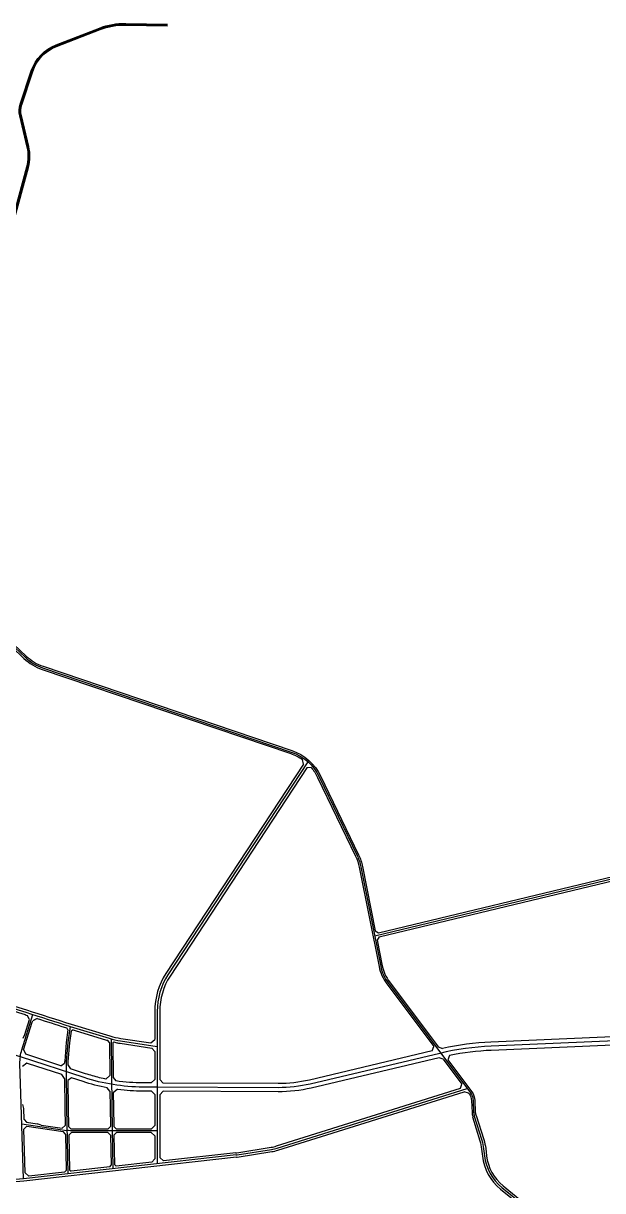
# Model space of a CAD drawing. Extents: x 529262 to 576451, y 2694391 to 2717535.
# Drawn here: x 548256 to 552482, y 2708469 to 2716982 of the extents above; entities that cross this region are included whole.
import ezdxf

# ---------------------------------------------------------------- set-up
doc = ezdxf.new("R2010")
doc.units = 0
doc.layers.add('RD-中线', color=40, linetype='Continuous')
doc.layers.add('RD-红线', color=7, linetype='Continuous')

msp = doc.modelspace()

# ---------------------------------------------------------------- linework, layer by layer
at = {"layer": 'RD-中线', "linetype": 'Continuous', "flags": 128}
for points in [[(547225.77, 2713697.315, 0.0765317), (547291.375, 2713760.816), (547520.769, 2714063.241, -0.1737868), (547577.295, 2714100.092), (547647.294, 2714116.747, 0.34735656), (547762.572, 2714262.684), (547762.564, 2714385.101, -0.29586271), (547851.367, 2714522.061), (547917.281, 2714556.714, 0.24262323), (548074.961, 2714781.972), (548172.526, 2715502.045, -0.03227477), (548176.354, 2715521.008), (548287.737, 2715933.51, 0.12518382), (548289.905, 2716081.397), (548235.807, 2716307.933, -0.13915319), (548239.255, 2716389.766), (548319.752, 2716633.777, -0.22438569), (548496.38, 2716819.574), (548813.724, 2716942.38, -0.09670302), (549002.364, 2716976.01), (549308.625, 2716970.993)], [(550819.086, 2710327.166), (552569.18, 2710749.252, -0.07035456), (552847.918, 2710776.145), (554838.642, 2710687.907, 0.0460025), (555022.055, 2710696.652), (555861.954, 2710814.657, 0.01987589), (555924.512, 2710825.997), (556576.101, 2710971.075, 0.05091461), (556730.315, 2711022.32), (556928.528, 2711111.446, 0.07144767), (557120.621, 2711233.278), (557216.631, 2711315.446, -0.03949532), (557318.675, 2711389.679), (558387.604, 2712044.997)], [(550332.435, 2711596.688), (549310.994, 2710044.461, 0.14263908), (549232.774, 2709776.036), (549232.671, 2709224.473)], [(547233.041, 2709908.008), (547612.249, 2709887.922, -0.01385086), (547667.462, 2709883.461), (548007.488, 2709846.484, -0.04816172), (548063.946, 2709834.771), (548274.248, 2709770.124, -0.000234), (548598.341, 2709666.702), (548882.687, 2709580.672, 0.0353898), (548965.415, 2709561.907), (549232.504, 2709520.911)], [(548257.683, 2708555.651), (548238.388, 2709175.618), (548231.524, 2709396.824, -0.08364076), (548245.025, 2709495.577), (548325.666, 2709753.738)], [(548596.774, 2709667.203), (548581.298, 2709549.15), (548569.518, 2709411.809, 0.02402404), (548567.717, 2709363.823), (548570.774, 2709072.992), (548580.23, 2708591.745)], [(554495.503, 2709645.318), (551668.592, 2709522.64, 0.04724548), (551295.044, 2709470.84), (550349.382, 2709247.213, -0.05928111), (550114.616, 2709220.384), (549232.671, 2709224.473)], [(548895.496, 2709576.796), (548900.726, 2709079.338, 0.00228307), (548900.767, 2709076.599), (548909.568, 2708628.698)], [(549807.152, 2708729.502, -0.01590166), (549814.736, 2708730.642), (550065.386, 2708769.925, 0.0371888), (550108.779, 2708780.076), (551494.008, 2709214.881)], [(551546.104, 2709012.825), (551600.638, 2708837.05, -0.04583802), (551613.939, 2708774.407), (551620.03, 2708722.86, 0.19481264), (551746.563, 2708492.567), (551908.848, 2708360.372, 0.09632781), (551959.334, 2708333.345), (552019.419, 2708314.795, -0.12310337), (552081.659, 2708277.111), (552339.558, 2708017.141)], [(548904.116, 2708906.157), (548620.755, 2708905.778, -0.02340557), (548574.018, 2708907.905)]]:
    msp.add_lwpolyline(points, format="xyb", dxfattribs=at)
at = {"layer": 'RD-中线'}
msp.add_lwpolyline([(546951.205, 2712999.134), (547973.002, 2712602.829, -0.09705854), (548086.803, 2712530.926), (548268.675, 2712359.097, 0.10805176), (548396.791, 2712281.997), (550210.851, 2711667.773, -0.20146753), (550413.897, 2711488.214), (550690.844, 2710913.566, -0.06314546), (550718.791, 2710830.066), (550863.164, 2710106.148, 0.11195702), (550917.248, 2709984.985), (551517.78, 2709183.14, -0.15143227), (551537.653, 2709127.359), (551541.259, 2709040.839, 0.06488484), (551546.104, 2709012.825)], format="xyb", dxfattribs=at)
at = {"layer": 'RD-中线', "linetype": 'Continuous'}
msp.add_lwpolyline([(549232.671, 2709224.473), (549127.751, 2709224.959, -0.07773036), (548700.587, 2709293.801), (548234.481, 2709445.647, -0.00241198), (548225.322, 2709448.68), (547829.908, 2709581.729, 0.03180471), (547584.335, 2709647.318), (547516.825, 2709660.821, 0.04076391), (547387.471, 2709675.884), (547173.199, 2709683.266, 0.00380702), (547164.065, 2709683.511), (547013.533, 2709686.404, 0.00491627), (547001.735, 2709686.514), (546784.388, 2709686.416, 0.00447514), (546779.018, 2709686.366), (546641.895, 2709683.849, -0.00004733), (546641.838, 2709683.848), (545717.831, 2709667.062)], format="xyb", dxfattribs=at)
at = {"layer": 'RD-中线', "linetype": 'Continuous', "flags": 128}
for points in [[(549232.671, 2709224.473), (549232.568, 2708665.034)], [(548884.7, 2708906.131), (548620.755, 2708905.778)], [(549232.612, 2708906.595), (548904.116, 2708906.157)], [(549808.255, 2708729.626), (548257.683, 2708555.651), (547307.889, 2708477.034)]]:
    msp.add_lwpolyline(points, dxfattribs=at)
at = {"layer": 'RD-中线'}
msp.add_lwpolyline([(548245.129, 2708956.81), (548574.018, 2708907.905)], dxfattribs=at)
at = {"layer": 'RD-红线', "linetype": 'Continuous', "flags": 128}
for points in [[(547222.302, 2713702.211, 0.0765317), (547286.595, 2713764.442), (547515.989, 2714066.867, -0.1737868), (547575.906, 2714105.929), (547645.905, 2714122.584, 0.34735656), (547756.572, 2714262.684), (547756.564, 2714385.101, -0.29552584), (547848.743, 2714527.46), (547914.489, 2714562.025, 0.24262323), (548069.015, 2714782.778), (548166.581, 2715502.851, -0.03227477), (548170.562, 2715522.572), (548281.945, 2715935.074, 0.12518382), (548284.069, 2716080.003), (548229.971, 2716306.539, -0.13915319), (548233.558, 2716391.646), (548314.054, 2716635.657, -0.22438569), (548494.215, 2716825.17), (548811.558, 2716947.975, -0.09670302), (549002.462, 2716982.009), (549308.723, 2716976.992)], [(547229.239, 2713692.419, 0.0765317), (547296.155, 2713757.19), (547525.55, 2714059.615, -0.1737868), (547578.684, 2714094.255), (547648.683, 2714110.91, 0.34735656), (547768.572, 2714262.684), (547768.564, 2714385.102, -0.29622049), (547853.988, 2714516.66), (547920.073, 2714551.403, 0.24262323), (548080.906, 2714781.167), (548178.472, 2715501.24, -0.03227477), (548182.147, 2715519.443), (548293.53, 2715931.946, 0.12518382), (548295.741, 2716082.79), (548241.643, 2716309.326, -0.13915319), (548244.953, 2716387.886), (548325.45, 2716631.897, -0.22438569), (548498.545, 2716813.978), (548815.889, 2716936.784, -0.09670302), (549002.265, 2716970.011), (549308.526, 2716964.994)], [(550848.057, 2710349.583), (552565.663, 2710763.834, -0.07035456), (552848.582, 2710791.13), (554839.306, 2710702.892, 0.0460025), (555019.968, 2710711.506), (555859.867, 2710829.511, 0.01987589), (555921.252, 2710840.639), (556572.841, 2710985.716, 0.05091461), (556724.163, 2711036), (556922.376, 2711125.126, 0.07144767), (557110.868, 2711244.675), (557206.878, 2711326.843, -0.03949532), (557310.835, 2711402.467), (558379.764, 2712057.785)], [(550852.38, 2710319.766), (552572.697, 2710734.67, -0.07035456), (552847.253, 2710761.16), (554837.978, 2710672.922, 0.0460025), (555024.142, 2710681.798), (555864.041, 2710799.803, 0.01987589), (555927.772, 2710811.356), (556579.361, 2710956.433, 0.05091461), (556736.466, 2711008.639), (556934.679, 2711097.765, 0.07144767), (557130.374, 2711221.882), (557226.384, 2711304.05, -0.03949532), (557326.515, 2711376.891), (558395.444, 2712032.209)], [(550299.136, 2711578.829), (549295.884, 2710054.243, 0.14270657), (549214.774, 2709776.039), (549214.736, 2709570.975)], [(550324.856, 2711552.425), (549326.106, 2710034.681, 0.14256785), (549250.774, 2709776.032), (549250.682, 2709279.279)], [(547700.779, 2709897.944), (548009.434, 2709864.379, -0.04814309), (548069.257, 2709851.969), (548279.625, 2709787.303, -0.00023397), (548603.688, 2709683.891), (548887.9, 2709597.9, 0.0353898), (548968.145, 2709579.698), (549185.943, 2709546.269)], [(548355.692, 2709725.273), (548355.693, 2709725.273, -0.00014961), (548562.888, 2709659.136), (548573.143, 2709655.959)], [(548581.49, 2709642.937), (548569.365, 2709550.444), (548557.562, 2709412.835, 0.00693866), (548556.544, 2709398.662, 0.00693866)], [(554494.202, 2709675.29), (551667.291, 2709552.611, 0.04407114), (551313.209, 2709505.796, 0.04407114)], [(548604.216, 2709631.647), (548593.232, 2709547.857), (548581.474, 2709410.784, 0.01192958), (548580.038, 2709387.545, 0.01192958)], [(554496.803, 2709615.346), (551669.893, 2709492.668, 0.03909271), (551364.58, 2709455.384, 0.03909271)], [(548916.564, 2709553.962), (548937.851, 2709548.447, 0.01019832), (548962.684, 2709544.115), (549193.512, 2709508.685)], [(551239.165, 2709488.453), (550342.478, 2709276.408, -0.05928111), (550114.755, 2709250.383), (549275.566, 2709254.274)], [(551288.963, 2709438.575), (550356.286, 2709218.018, -0.05928111), (550114.477, 2709190.384), (549275.777, 2709194.273)], [(548856.89, 2709283.466), (548851.236, 2709284.484), (548812.227, 2709293.326, -0.00823334), (548709.879, 2709322.325), (548600.753, 2709357.876), (548600.724, 2709357.885)], [(548867.171, 2709220.105, -0.0317777), (548691.294, 2709265.276), (548606.86, 2709292.783)], [(549189.566, 2709254.673), (549127.89, 2709254.959, -0.03593984), (548931.769, 2709269.989), (548931.035, 2709270.121)], [(549804.273, 2708745.241, -0.01532585), (549812.551, 2708746.495), (550062.908, 2708785.732, 0.0371888), (550103.987, 2708795.342), (551444.748, 2709216.188)], [(548887.501, 2709195.808), (548888.726, 2709079.212, 0.00228307), (548888.769, 2709076.363), (548891.478, 2708938.506)], [(548911.634, 2709183.279), (548912.725, 2709079.464, 0.00228307), (548912.765, 2709076.834), (548915.496, 2708937.806)], [(549189.777, 2709194.671), (549127.612, 2709194.96, -0.03197659), (548945.036, 2709207.508), (548940.625, 2709208.221)], [(549810.031, 2708713.764, -0.01660501), (549816.901, 2708714.786), (550067.863, 2708754.118, 0.0371888), (550113.571, 2708764.811), (551471.774, 2709191.132)], [(551531.777, 2709008.38), (551586.312, 2708832.605, -0.04583802), (551599.043, 2708772.647), (551605.133, 2708721.1, 0.19481264), (551737.09, 2708480.937), (551899.374, 2708348.742, 0.09632781), (551954.909, 2708319.013), (552014.994, 2708300.463, -0.12310337), (552071.01, 2708266.547), (552328.909, 2708006.577)], [(551560.43, 2709017.27), (551614.965, 2708841.494, -0.04583802), (551628.836, 2708776.168), (551634.926, 2708724.62, 0.19481264), (551756.037, 2708504.197), (551918.321, 2708372.002, 0.09632781), (551963.759, 2708347.678), (552023.844, 2708329.128, -0.12310337), (552092.308, 2708287.675), (552350.207, 2708027.706)], [(548871.509, 2708918.113), (548620.739, 2708917.778, -0.00816371), (548604.806, 2708918.017)], [(548872.713, 2708894.115), (548620.771, 2708893.778, -0.00662975), (548607.195, 2708893.94)], [(548692.423, 2708893.874), (548620.771, 2708893.778, 0.00267004), (548612.198, 2708893.814, -0.00662975)]]:
    msp.add_lwpolyline(points, format="xyb", dxfattribs=at)
at = {"layer": 'RD-红线'}
for points in [[(547209.877, 2712911.679), (547217.08, 2712908.885), (547977.341, 2712614.017, -0.09705854), (548095.044, 2712539.648), (548276.916, 2712367.82, 0.10805176), (548400.639, 2712293.363), (550214.699, 2711679.139, -0.20146753), (550424.707, 2711493.424), (550701.654, 2710918.775, -0.06314546), (550730.559, 2710832.413), (550823.754, 2710365.114)], [(547217.382, 2712883.026), (547221.03, 2712881.611), (547968.662, 2712591.641, -0.09705854), (548078.562, 2712522.203), (548260.434, 2712350.374, 0.10805176), (548392.942, 2712270.63), (550207.002, 2711656.407, -0.07133408), (550292.601, 2711613.044)], [(550299.136, 2711578.829), (550292.601, 2711613.044, 0.405653)], [(550356.843, 2711554.335), (550324.856, 2711552.425, 0.50116254)], [(550356.843, 2711554.335, -0.06312727), (550403.087, 2711483.004), (550680.034, 2710908.356, -0.06314546), (550707.023, 2710827.719), (550851.396, 2710103.801, 0.11195702), (550907.643, 2709977.792), (551250.571, 2709519.906)], [(550823.754, 2710365.114), (550848.057, 2710349.583, 0.42592227)], [(550852.38, 2710319.766), (550837.455, 2710296.411, 0.402601)], [(550837.455, 2710296.411), (550874.932, 2710108.495, 0.11195702), (550926.853, 2709992.179), (551282.663, 2709517.092)], [(548056.432, 2709818.007), (548058.573, 2709817.591, -0.00005682), (548058.635, 2709817.572), (548268.871, 2709752.946, -0.00001178), (548285.183, 2709747.749)], [(548301.455, 2709716.475), (548285.183, 2709747.749, 0.41253162)], [(548355.692, 2709725.273), (548324.235, 2709708.909, 0.41593705)], [(548581.49, 2709642.937), (548573.143, 2709655.959, 0.36524841)], [(548619.664, 2709641.55), (548604.216, 2709631.647, 0.46493487)], [(548883.782, 2709549.478), (548871.047, 2709565.756, 0.33883091)], [(549185.943, 2709546.269), (549214.736, 2709570.975, 0.4595024)], [(548257.615, 2709495.635), (548273.734, 2709464.411, 0.4106537)], [(548916.564, 2709553.962), (548907.808, 2709547.112, 0.49384063)], [(549214.72, 2709483.97), (549193.512, 2709508.685, 0.37033005)], [(551239.165, 2709488.453), (551250.571, 2709519.906, 0.54028202)], [(551282.663, 2709517.092), (551313.209, 2709505.796, 0.29501685)], [(548530.383, 2709380.801), (548556.544, 2709398.662, 0.49169307)], [(548580.038, 2709387.545), (548600.724, 2709357.885, 0.33519786)], [(551319.879, 2709427.364), (551288.963, 2709438.575, 0.29846351)], [(551364.58, 2709455.384), (551352.539, 2709423.792, 0.55084162)], [(551352.539, 2709423.792), (551527.385, 2709190.333, -0.15143227), (551549.642, 2709127.859), (551553.249, 2709041.339, 0.06488484), (551557.565, 2709016.381)], [(548556.516, 2709287.72), (548535.81, 2709315.929, 0.32180265)], [(548856.89, 2709283.466), (548886.318, 2709308.334, 0.47059569)], [(548606.86, 2709292.783), (548580.666, 2709273.556, 0.51308518)], [(548887.501, 2709195.808), (548867.171, 2709220.105, 0.35723348)], [(548910.465, 2709294.463), (548931.035, 2709270.121, 0.35999311)], [(549189.566, 2709254.673), (549214.682, 2709279.668, 0.41551775)], [(549250.682, 2709279.279), (549275.566, 2709254.274, 0.41291058)], [(551444.748, 2709216.188), (551454.766, 2709247.259, 0.51726942)], [(548940.625, 2709208.221), (548911.634, 2709183.279, 0.46520522)], [(549214.661, 2709169.667), (549189.777, 2709194.671, 0.41291058)], [(549275.777, 2709194.273), (549250.661, 2709169.278, 0.41551775)], [(551504.77, 2709180.492), (551471.774, 2709191.132, 0.31815746)], [(551504.77, 2709180.492), (551508.175, 2709175.946, -0.15143227), (551525.663, 2709126.859), (551529.269, 2709040.339, 0.06488484), (551534.643, 2709009.269)], [(548261.229, 2708988.228), (548278.277, 2708969.068, 0.36278275)], [(548281.316, 2708939.297), (548258.384, 2708918.893, 0.46758535)], [(548538.339, 2708925.342), (548561.277, 2708945.518, 0.46409674)], [(548562.552, 2708880.624), (548545.497, 2708900.014, 0.36602995)], [(548585.437, 2708937.614), (548604.806, 2708918.017, 0.39936389)], [(548607.195, 2708893.94), (548586.695, 2708873.554, 0.42740555)], [(548871.509, 2708918.113), (548891.478, 2708938.506, 0.41958686)], [(548892.736, 2708874.508), (548872.713, 2708894.115, 0.40886061)], [(548915.496, 2708937.806), (548935.519, 2708918.198, 0.40886061)], [(548936.723, 2708894.2), (548916.754, 2708873.807, 0.41958686)], [(549214.606, 2708869.533), (549189.572, 2708894.538, 0.41465899)], [(549189.653, 2708918.538), (549214.619, 2708943.533, 0.41376827)], [(549250.576, 2708711.121), (549278.364, 2708686.272, 0.44738702)], [(548591.63, 2708622.406), (548604.965, 2708610.717, 0.44145)], [(548886.399, 2708642.294), (548897.059, 2708654.455, 0.38749176)], [(548920.967, 2708659.358), (548934.303, 2708647.669, 0.44145)], [(549192.362, 2708676.623), (549214.574, 2708701.462, 0.38180043)], [(548268.304, 2708600.128), (548295.744, 2708576.026, 0.43401101)], [(548557.062, 2708605.342), (548567.721, 2708617.503, 0.38749176)]]:
    msp.add_lwpolyline(points, format="xyb", dxfattribs=at)
for points in [[(548296.694, 2709725.624), (548285.182, 2709747.749)], [(548355.693, 2709725.273), (548333.46, 2709713.707)], [(551319.879, 2709427.364), (551454.766, 2709247.259)], [(548278.277, 2708969.068), (548357.407, 2708957.301)], [(548281.316, 2708939.297), (548545.497, 2708900.014)], [(548386.345, 2708947.943), (548357.407, 2708957.301)], [(548386.345, 2708947.943), (548538.339, 2708925.342)]]:
    msp.add_lwpolyline(points, dxfattribs=at)
at = {"layer": 'RD-红线', "linetype": 'Continuous', "flags": 128}
for points in [[(548257.615, 2709495.635), (548321.134, 2709698.983), (548324.235, 2709708.909)], [(548267.915, 2709609.101), (548301.455, 2709716.475)], [(548619.664, 2709641.55), (548634.239, 2709637.035), (548862.576, 2709567.95), (548871.047, 2709565.756)], [(548883.782, 2709549.478), (548886.318, 2709308.334)], [(548907.808, 2709547.112), (548910.465, 2709294.463)], [(549214.72, 2709483.97), (549214.682, 2709279.668)], [(548530.383, 2709380.801), (548273.734, 2709464.411)], [(548535.81, 2709315.929), (548287.023, 2709396.978), (548281.97, 2709398.624)], [(548556.516, 2709287.72), (548558.776, 2709072.811), (548561.277, 2708945.518)], [(548580.666, 2709273.556), (548582.773, 2709073.173), (548585.437, 2708937.614)], [(549214.661, 2709169.667), (549214.619, 2708943.533)], [(549250.661, 2709169.278), (549250.576, 2708711.121)], [(548258.74, 2709068.19), (548252.813, 2709097.906)], [(548261.229, 2708988.228), (548258.74, 2709068.19)], [(548268.304, 2708600.128), (548258.384, 2708918.893)], [(548562.552, 2708880.624), (548567.721, 2708617.503)], [(548871.509, 2708918.113), (548685.059, 2708917.864), (548684.542, 2708917.863)], [(548872.713, 2708894.115), (548787.96, 2708894.001), (548787.803, 2708894.001), (548692.423, 2708893.874)], [(549189.653, 2708918.538), (548935.519, 2708918.198)], [(549189.572, 2708894.538), (548936.723, 2708894.2)], [(548586.695, 2708873.554), (548591.63, 2708622.406)], [(548892.736, 2708874.508), (548897.059, 2708654.455)], [(548916.754, 2708873.807), (548920.967, 2708659.358)], [(549214.606, 2708869.533), (549214.574, 2708701.462)], [(549810.039, 2708713.726), (548259.235, 2708539.725), (547361.712, 2708465.435), (547360.699, 2708465.351)], [(549806.471, 2708745.526), (549278.364, 2708686.272)], [(548886.399, 2708642.294), (548604.965, 2708610.717)], [(549192.362, 2708676.623), (548934.303, 2708647.669)], [(548557.062, 2708605.342), (548296.08, 2708576.06), (548295.744, 2708576.026)]]:
    msp.add_lwpolyline(points, dxfattribs=at)
at = {"layer": 'RD-红线', "linetype": 'Continuous'}
msp.add_lwpolyline([(548254.197, 2709581.956), (548267.915, 2709609.101)], dxfattribs=at)
msp.add_lwpolyline([(548281.97, 2709398.624), (548249.238, 2709374.078, 0.51957916)], format="xyb", dxfattribs=at)

doc.saveas('drawing.dxf')
